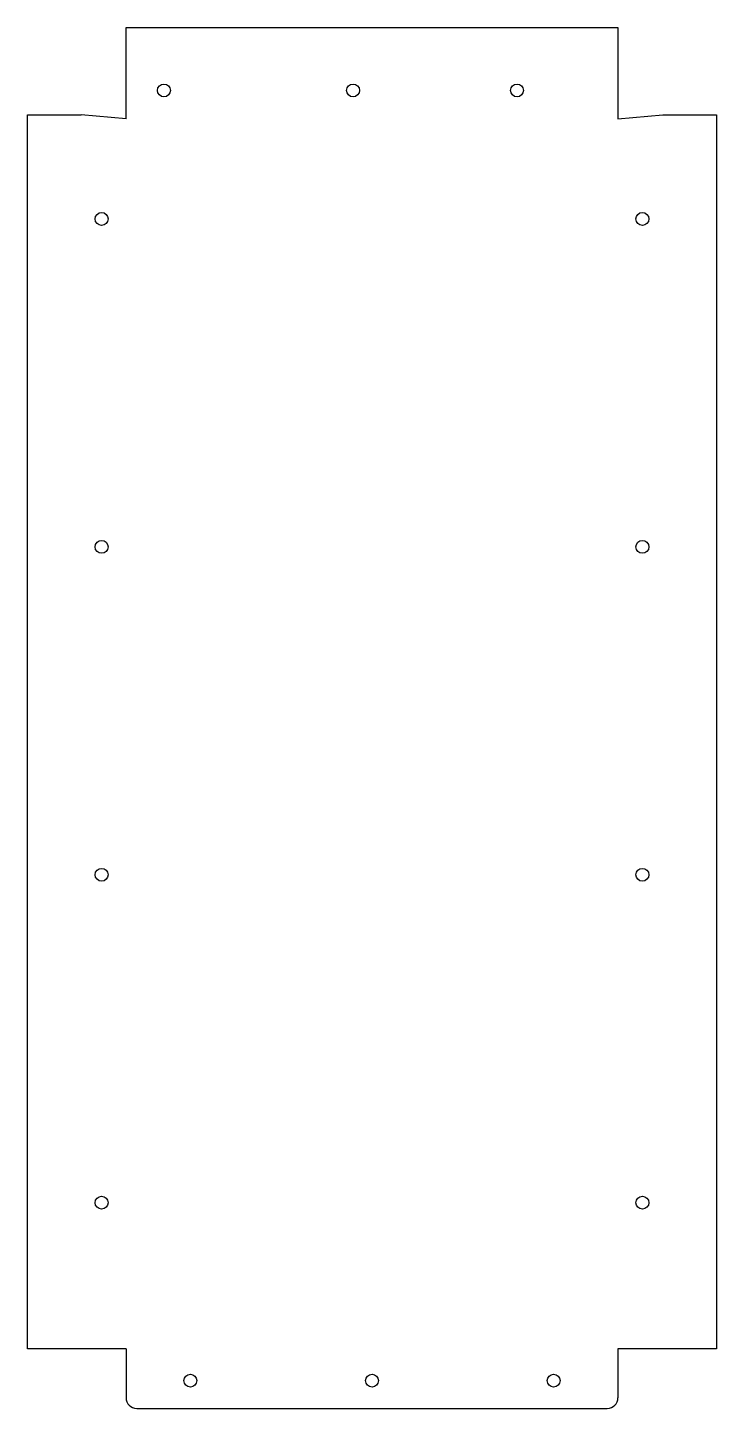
# Model space of a CAD drawing. Header units: millimetres. Extents: x -137 to 137, y -268 to 279.
import ezdxf

# ---------------------------------------------------------------- set-up
doc = ezdxf.new("R2010")
doc.units = ezdxf.units.MM

msp = doc.modelspace()

# ---------------------------------------------------------------- linework, layer by layer
at = {"color": 7, "linetype": 'Continuous', "lineweight": 25}
for p, q in [((-97.5, 242.83), (-97.5, 278.98)), ((-97.5, 278.98), (97.5, 278.98)), ((97.5, 278.98), (97.5, 242.83)), ((-136.54, -244.76), (-136.54, 244.39)), ((-136.54, 244.39), (-115.32, 244.39)), ((-97.5, 242.83), (-115.32, 244.39)), ((97.5, 242.83), (115.32, 244.39)), ((115.32, 244.39), (136.54, 244.39)), ((136.54, 244.39), (136.54, -244.76)), ((-97.5, -244.76), (-136.54, -244.76)), ((-97.5, -244.76), (-97.5, -264.18)), ((136.54, -244.76), (97.5, -244.76)), ((97.5, -244.76), (97.5, -264.18)), ((-93.3, -268.38), (93.3, -268.38))]:
    msp.add_line(p, q, dxfattribs=at)
for centre in [(-82.5, 254.08), (-7.5, 254.08), (57.5, 254.08), (-107.21, 203.15), (107.21, 203.15), (-107.21, 73.15), (107.21, 73.15), (-107.21, -56.85), (107.21, -56.85), (-107.21, -186.85), (107.21, -186.85), (-72, -257.38), (0, -257.38), (72, -257.38)]:
    msp.add_circle(centre, 2.55, dxfattribs=at)
for centre, start, end in [((-93.3, -264.18), 180, 270), ((93.3, -264.18), 270, 0)]:
    msp.add_arc(centre, 4.2, start, end, dxfattribs=at)

doc.saveas('drawing.dxf')
